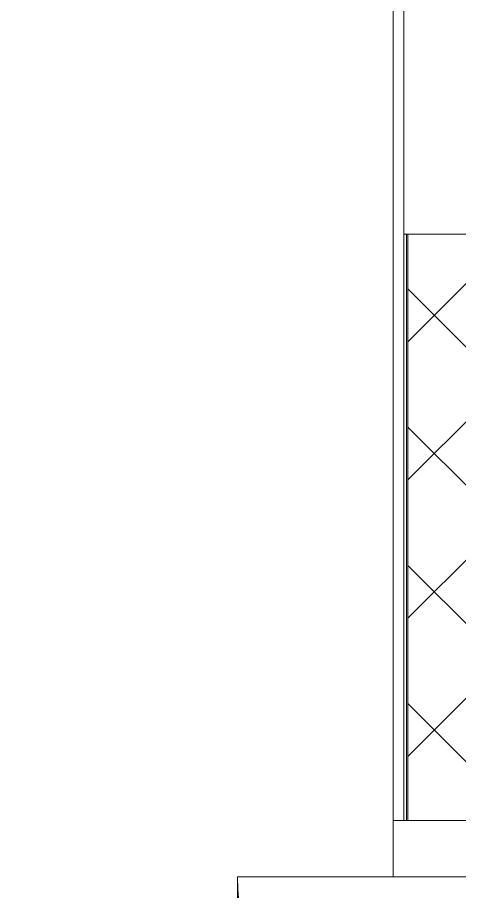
# Model space of a CAD drawing. Header units: millimetres. Extents: x -249154 to 415037, y -45458 to 354837.
# Drawn here: x -993 to -90, y 86361 to 88149 of the extents above; entities that cross this region are included whole.
import ezdxf

# ---------------------------------------------------------------- set-up
doc = ezdxf.new("R2010")
doc.units = ezdxf.units.MM
for name, color, linetype, lineweight, true_color in [('A-DOOR-1', 7, 'Continuous', 5, 0xc0c0c0), ('A-DOOR-FRAM-1', 7, 'Continuous', 5, 0xc0c0c0), ('A-WALL-1', 9, 'Continuous', 5, 0x808080), ('A-WALL-FNSH-1', 9, 'Continuous', 5, 0x808080)]:
    doc.layers.add(name, color=color, linetype=linetype, lineweight=lineweight, true_color=true_color)
doc.layers.add('A-WALL', color=7, linetype='Continuous', lineweight=5)

# ---------------------------------------------------------------- blocks, each defined once
blk = doc.blocks.new('110_Дверь_СКБ_2Ст_Наружная - ДН-1_л__ Двухстворчатая 1350 х3200 _ЛК_ в свету с верхним остеклением 2-22796854-Объем проектирования 1 этажа')
at = {"layer": 'A-DOOR-1'}
for p, q in [((-715.5, 869), (-715.5, -91)), ((-655.5, 869), (-715.5, 869)), ((-655.5, -91), (-655.5, 869)), ((754.5, 419), (694.5, 419)), ((694.5, 419), (694.5, -91)), ((754.5, -91), (754.5, 419)), ((-715.5, -91), (-655.5, -91)), ((694.5, -91), (754.5, -91))]:
    blk.add_line(p, q, dxfattribs=at)
for centre, radius, start, end in [((-715.5, -91), 960, 0, 90), ((754.5, -91), 510, 90, 180)]:
    blk.add_arc(centre, radius, start, end, dxfattribs=at)
at = {"layer": 'A-DOOR-FRAM-1'}
for p, q in [((-715.5, -91), (-805.5, -91)), ((-805.5, -91), (-805.5, -171)), ((-715.5, -151), (-715.5, -91)), ((754.5, -91), (754.5, -151)), ((844.5, -91), (754.5, -91)), ((844.5, -171), (844.5, -91)), ((-705.5, -151), (-715.5, -151)), ((-705.5, -171), (-705.5, -151)), ((754.5, -151), (744.5, -151)), ((744.5, -151), (744.5, -171)), ((-805.5, -171), (-705.5, -171)), ((744.5, -171), (844.5, -171))]:
    blk.add_line(p, q, dxfattribs=at)
blk = doc.blocks.new('1floor')
at = {"layer": 'A-WALL'}
h = blk.add_hatch(dxfattribs=at)
h.set_pattern_fill('FP_24', color=256, style=0, pattern_type=2)
h.set_pattern_definition([(45, (0, 0), (-141.4214, 141.4214), []), (135, (0, 0), (-141.4214, -141.4214), [])])
h.paths.add_polyline_path([(-260, -100), (-110, -100), (-110, 3670), (-260, 3670), (-260, -94.1)])
h.paths.add_polyline_path([(-110, 5220), (-110, 5620), (-260, 5620), (-260, 5220), (-138, 5220)])
h.paths.add_polyline_path([(-110, 7320), (-110, 8520), (-260, 8520), (-260, 7320)])
h.paths.add_polyline_path([(-260, 10820), (-110, 10820), (-110, 12220), (-260, 12220), (-260, 10857.5)])
h.paths.add_polyline_path([(-154.3, 13120), (-110, 13120), (-110.6, 15350), (-260, 15350), (-260, 13120)])
for p, q in [((-290, 7205), (-290, 15380)), ((-268, 8520), (-268, 10820)), ((-263, 8520), (-263, 7320)), ((-260, 8520), (-260, 7320)), ((-290, 7320), (-268, 7320))]:
    blk.add_line(p, q, dxfattribs=at)
at = {"layer": 'A-WALL-1'}
for p, q in [((-260, 8520), (90, 8520)), ((-260, 7320), (130, 7320))]:
    blk.add_line(p, q, dxfattribs=at)
at = {"layer": 'A-WALL-FNSH-1'}
for p, q in [((-260, 8520), (-268, 8520)), ((-268, 8520), (-268, 7320)), ((-268, 7320), (-260, 7320))]:
    blk.add_line(p, q, dxfattribs=at)
at = {"layer": 'A-DOOR-1', "rotation": 89.99999999999991}
blk.add_blockref('110_Дверь_СКБ_2Ст_Наружная - ДН-1_л__ Двухстворчатая 1350 х3200 _ЛК_ в свету с верхним остеклением 2-22796854-Объем проектирования 1 этажа', (-189, 6450.5), dxfattribs=at)

msp = doc.modelspace()

# ---------------------------------------------------------------- block references
msp.add_blockref('1floor', (64.7, 79186.1))

doc.saveas('drawing.dxf')
